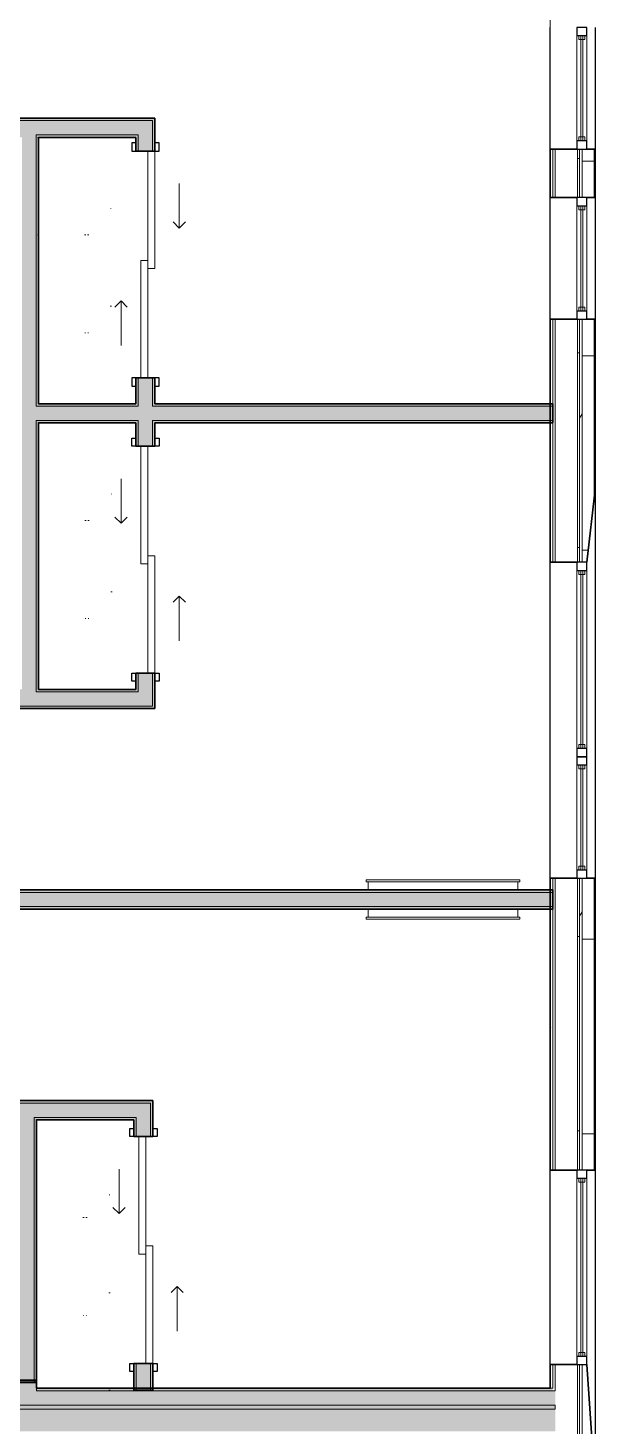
# Model space of a CAD drawing. Header units: inches. Extents: x 6 to 8416, y -388 to 6104.
# Drawn here: x 7860.5 to 8000.6, y 263.9 to 608.9 of the extents above; entities that cross this region are included whole.
import ezdxf

# ---------------------------------------------------------------- set-up
doc = ezdxf.new("R2010")
doc.units = ezdxf.units.IN
doc.header["$MEASUREMENT"] = 0
doc.linetypes.add('Dot 1_16_', pattern=[24, 0, -24])
for name, color, linetype, lineweight in [('A-DOOR', 31, 'Continuous', 18), ('A-DOOR-FRAM', 31, 'Continuous', 25), ('A-GLAZ', 151, 'Continuous', 25), ('A-ROOM', 32, 'Continuous', 13), ('A-WALL', 113, 'Continuous', 25), ('A-WALL-PATT', 111, 'Continuous', 35), ('I-WALL', 2, 'Continuous', 25), ('Q-CASE', 31, 'Continuous', 18), ('Q-SPCQ', 91, 'Continuous', 18)]:
    doc.layers.add(name, color=color, linetype=linetype, lineweight=lineweight)
pattern_1 = [(0, (4127.29, 0), (61.44, 15.36), [5.069, -41.011, 5.069, -41.011, -245.76]), (0, (4127.29, 0), (61.44, 15.36), [-92.16, 5.069, -87.091, 5.069, -41.011, -107.52]), (0, (4127.29, 0), (61.44, 15.36), [-230.4, 5.069, -25.651, 5.069, -71.731]), (120, (4150.33, 7.68), (-44.02215, 45.5286), [5.069, -41.011, 5.069, -41.011, -245.76]), (120, (4150.33, 7.68), (-44.02215, 45.5286), [-92.16, 5.069, -87.091, 5.069, -41.011, -107.52]), (120, (4150.33, 7.68), (-44.02215, 45.5286), [-230.4, 5.069, -25.651, 5.069, -71.731]), (240, (4158.01, 38.4), (-17.41785, -60.8886), [5.069, -41.011, 5.069, -41.011, -245.76]), (240, (4158.01, 38.4), (-17.41785, -60.8886), [-92.16, 5.069, -87.091, 5.069, -41.011, -107.52]), (240, (4158.01, 38.4), (-17.41785, -60.8886), [-230.4, 5.069, -25.651, 5.069, -71.731])]

# ---------------------------------------------------------------- blocks, each defined once
blk = doc.blocks.new('1-2 WD Adaptive - 2_-6_x6_-6_-V531-LEVEL 3 - PLAN Copy 1 Copy 1')
at = {"layer": 'A-GLAZ', "lineweight": 9}
for p, q in [((15, 5.53125), (-15, 5.53125)), ((-15, 5.53125), (15, 5.53125)), ((-15, 1.03125), (-15, 3.53125)), ((15, 3.53125), (-15, 3.53125)), ((-15, 1.03125), (-15, 3.53125)), ((15, 3.53125), (-15, 3.53125)), ((-13, 1.03125), (-13, 3.53125)), ((13, 3.53125), (-13, 3.53125)), ((-13, 1.03125), (-13, 3.53125)), ((13, 3.53125), (13, 1.03125)), ((13, 3.53125), (13, 1.03125)), ((15, 1.03125), (15, 3.53125)), ((15, 1.03125), (15, 3.53125)), ((-15, 1.03125), (15, 1.03125)), ((-15, 1.03125), (15, 1.03125)), ((-13, 3.03125), (-12, 3.03125)), ((-13, 2.53125), (13, 2.53125)), ((13, 2.03125), (-13, 2.03125)), ((-13, 1.53125), (-12, 1.53125)), ((-13, 1.03125), (13, 1.03125)), ((-12, 1.53125), (-12, 3.03125)), ((-12, 2.53125), (12, 2.53125)), ((-12, 2.03125), (-12, 2.53125)), ((12, 2.03125), (-12, 2.03125)), ((12, 3.03125), (13, 3.03125)), ((12, 3.03125), (12, 1.53125)), ((12, 2.53125), (12, 2.03125)), ((12, 1.53125), (13, 1.53125)), ((-15, -5.53125), (15, -5.53125)), ((15, -5.53125), (-15, -5.53125))]:
    blk.add_line(p, q, dxfattribs=at)
at = {"layer": 'A-GLAZ'}
for p, q in [((-13, 3.53125), (-15, 3.53125)), ((-15, 3.53125), (-15, 1.03125)), ((-13, 1.03125), (-13, 3.53125)), ((13, 3.53125), (13, 1.03125)), ((15, 3.53125), (13, 3.53125)), ((15, 1.03125), (15, 3.53125)), ((-15, 1.03125), (-13, 1.03125)), ((13, 1.03125), (15, 1.03125))]:
    blk.add_line(p, q, dxfattribs=at)
at = {"layer": 'A-GLAZ', "lineweight": 18}
for p, q in [((13, 2.53125), (-13, 2.53125)), ((-13, 2.53125), (-13, 2.03125)), ((-13, 2.03125), (13, 2.03125)), ((13, 2.03125), (13, 2.53125))]:
    blk.add_line(p, q, dxfattribs=at)
blk = doc.blocks.new('1-2 WD Adaptive - 2_-6_x6_-6_-12420696-LEVEL 3 - PLAN Copy 1 Copy 1')
at = {"layer": 'A-GLAZ', "lineweight": 9}
for p, q in [((15, 5.53125), (-15, 5.53125)), ((-15, 5.53125), (15, 5.53125)), ((15, 3.53125), (-15, 3.53125)), ((-15, 1.03125), (-15, 3.53125)), ((15, 3.53125), (-15, 3.53125)), ((-13, 1.03125), (-13, 3.53125)), ((13, 3.53125), (-13, 3.53125)), ((-13, 1.03125), (-13, 3.53125)), ((13, 3.53125), (13, 1.03125)), ((13, 3.53125), (13, 1.03125)), ((15, 1.03125), (15, 3.53125)), ((15, 1.03125), (15, 3.53125)), ((-15, 1.03125), (15, 1.03125)), ((-15, 1.03125), (15, 1.03125)), ((-13, 3.03125), (-12, 3.03125)), ((-13, 2.53125), (13, 2.53125)), ((13, 2.03125), (-13, 2.03125)), ((-13, 1.53125), (-12, 1.53125)), ((-13, 1.03125), (13, 1.03125)), ((-12, 1.53125), (-12, 3.03125)), ((-12, 2.53125), (12, 2.53125)), ((-12, 2.03125), (-12, 2.53125)), ((12, 2.03125), (-12, 2.03125)), ((12, 3.03125), (13, 3.03125)), ((12, 3.03125), (12, 1.53125)), ((12, 2.53125), (12, 2.03125)), ((12, 1.53125), (13, 1.53125)), ((-15, -5.53125), (15, -5.53125)), ((15, -5.53125), (-15, -5.53125))]:
    blk.add_line(p, q, dxfattribs=at)
at = {"layer": 'A-GLAZ'}
for p, q in [((-13, 3.53125), (-15, 3.53125)), ((-15, 3.53125), (-15, 1.03125)), ((-13, 1.03125), (-13, 3.53125)), ((13, 3.53125), (13, 1.03125)), ((15, 3.53125), (13, 3.53125)), ((15, 1.03125), (15, 3.53125)), ((-15, 1.03125), (-13, 1.03125)), ((13, 1.03125), (15, 1.03125))]:
    blk.add_line(p, q, dxfattribs=at)
at = {"layer": 'A-GLAZ', "lineweight": 18}
for p, q in [((13, 2.53125), (-13, 2.53125)), ((-13, 2.53125), (-13, 2.03125)), ((-13, 2.03125), (13, 2.03125)), ((13, 2.03125), (13, 2.53125))]:
    blk.add_line(p, q, dxfattribs=at)
blk = doc.blocks.new('1-2 WD Adaptive-Recess-TS - 4_-0_x6_-6_ - 2_-6_ Recess L-12470921-LEVEL 3 - PLAN Copy 1 Copy 1')
at = {"layer": 'A-GLAZ', "lineweight": 9}
for p, q in [((54, 5.53125), (-24, 5.53125)), ((-24, 5.53125), (54, 5.53125)), ((-24, 1.03125), (-24, 3.53125)), ((24, 3.53125), (-24, 3.53125)), ((-24, 1.03125), (-24, 3.53125)), ((24, 3.53125), (-24, 3.53125)), ((-22, 1.03125), (-22, 3.53125)), ((22, 3.53125), (-22, 3.53125)), ((-22, 1.03125), (-22, 3.53125)), ((22, 3.53125), (22, 1.03125)), ((22, 3.53125), (22, 1.03125)), ((24, 1.03125), (24, 3.53125)), ((24, 1.03125), (24, 3.53125)), ((-24, 1.03125), (24, 1.03125)), ((-24, 1.03125), (24, 1.03125)), ((-22, 3.03125), (-21, 3.03125)), ((-22, 2.53125), (22, 2.53125)), ((22, 2.03125), (-22, 2.03125)), ((-22, 1.53125), (-21, 1.53125)), ((-22, 1.03125), (22, 1.03125)), ((-21, 1.53125), (-21, 3.03125)), ((-21, 2.53125), (21, 2.53125)), ((-21, 2.03125), (-21, 2.53125)), ((21, 2.03125), (-21, 2.03125)), ((21, 3.03125), (22, 3.03125)), ((21, 3.03125), (21, 1.53125)), ((21, 2.53125), (21, 2.03125)), ((21, 1.53125), (22, 1.53125)), ((-24, -5.53125), (24, -5.53125)), ((24, -5.53125), (-24, -5.53125))]:
    blk.add_line(p, q, dxfattribs=at)
at = {"layer": 'A-GLAZ'}
for p, q in [((-22, 3.53125), (-24, 3.53125)), ((-24, 3.53125), (-24, 1.03125)), ((-22, 1.03125), (-22, 3.53125)), ((22, 3.53125), (22, 1.03125)), ((24, 3.53125), (22, 3.53125)), ((24, 1.03125), (24, 3.53125)), ((-24, 1.03125), (-22, 1.03125)), ((22, 1.03125), (24, 1.03125))]:
    blk.add_line(p, q, dxfattribs=at)
at = {"layer": 'A-GLAZ', "lineweight": 18}
for p, q in [((22, 2.53125), (-22, 2.53125)), ((-22, 2.53125), (-22, 2.03125)), ((-22, 2.03125), (22, 2.03125)), ((22, 2.03125), (22, 2.53125))]:
    blk.add_line(p, q, dxfattribs=at)
blk = doc.blocks.new('1-2 WD Adaptive-Recess-TS - 4_-0_x6_-6_ - 1_-6_ Recess R-12470878-LEVEL 3 - PLAN Copy 1 Copy 1')
at = {"layer": 'A-GLAZ', "lineweight": 9}
for p, q in [((24, 5.53125), (-42, 5.53125)), ((-42, 5.53125), (24, 5.53125)), ((-24, 1.03125), (-24, 3.53125)), ((24, 3.53125), (-24, 3.53125)), ((-24, 1.03125), (-24, 3.53125)), ((24, 3.53125), (-24, 3.53125)), ((-22, 1.03125), (-22, 3.53125)), ((22, 3.53125), (-22, 3.53125)), ((-22, 1.03125), (-22, 3.53125)), ((22, 3.53125), (22, 1.03125)), ((22, 3.53125), (22, 1.03125)), ((24, 1.03125), (24, 3.53125)), ((-24, 1.03125), (24, 1.03125)), ((-24, 1.03125), (24, 1.03125)), ((-22, 3.03125), (-21, 3.03125)), ((-22, 2.53125), (22, 2.53125)), ((22, 2.03125), (-22, 2.03125)), ((-22, 1.53125), (-21, 1.53125)), ((-22, 1.03125), (22, 1.03125)), ((-21, 1.53125), (-21, 3.03125)), ((-21, 2.53125), (21, 2.53125)), ((-21, 2.03125), (-21, 2.53125)), ((21, 2.03125), (-21, 2.03125)), ((21, 3.03125), (22, 3.03125)), ((21, 3.03125), (21, 1.53125)), ((21, 2.53125), (21, 2.03125)), ((21, 1.53125), (22, 1.53125)), ((-24, -5.53125), (24, -5.53125)), ((24, -5.53125), (-24, -5.53125))]:
    blk.add_line(p, q, dxfattribs=at)
at = {"layer": 'A-GLAZ'}
for p, q in [((-22, 3.53125), (-24, 3.53125)), ((-24, 3.53125), (-24, 1.03125)), ((-22, 1.03125), (-22, 3.53125)), ((22, 3.53125), (22, 1.03125)), ((24, 3.53125), (22, 3.53125)), ((24, 1.03125), (24, 3.53125)), ((-24, 1.03125), (-22, 1.03125)), ((22, 1.03125), (24, 1.03125))]:
    blk.add_line(p, q, dxfattribs=at)
at = {"layer": 'A-GLAZ', "lineweight": 18}
for p, q in [((22, 2.53125), (-22, 2.53125)), ((-22, 2.53125), (-22, 2.03125)), ((-22, 2.03125), (22, 2.03125)), ((22, 2.03125), (22, 2.53125))]:
    blk.add_line(p, q, dxfattribs=at)
blk = doc.blocks.new('CW Closet Shelf-AM - CW Closet Shelf-AM-6082535-LEVEL 3 - PLAN Copy 1 Copy 1')
at = {"layer": 'Q-CASE', "linetype": 'Dot 1_16_', "lineweight": 9}
for p, q in [((33.61, 42), (-32.14, 42)), ((-32.14, 42), (-32.14, 24)), ((33.61, 24), (33.61, 42)), ((-32.14, 36.37), (33.61, 36.37)), ((-32.14, 35.62), (33.61, 35.62)), ((-32.14, 24), (33.61, 24))]:
    blk.add_line(p, q, dxfattribs=at)
blk = doc.blocks.new('CW Closet Shelf-AM - CW Closet Shelf-AM-5476564-LEVEL 3 - PLAN Copy 1 Copy 1')
at = {"layer": 'Q-CASE', "linetype": 'Dot 1_16_', "lineweight": 9}
for p, q in [((34.11, 42), (-32.64, 42)), ((-32.64, 42), (-32.64, 24)), ((34.11, 24), (34.11, 42)), ((-32.64, 36.37), (34.11, 36.37)), ((-32.64, 35.62), (34.11, 35.62)), ((-32.64, 24), (34.11, 24))]:
    blk.add_line(p, q, dxfattribs=at)
blk = doc.blocks.new('Unit-Double-Sliding-Flush-ICC ADA-AM - 56_ x 84_-FG-NR __U-S2 _ SLIDING CLOSET_-5466164-LEVEL 3 - PLAN Copy 1 Copy 1')
at = {"layer": 'A-DOOR', "lineweight": 9}
for p, q in [((10.5, 2.5), (9, 1)), ((9, 1), (10.5, -0.5)), ((20, 1), (9, 1)), ((-28, -7.375), (-28, -5.625)), ((-28, -5.625), (-1, -5.625)), ((-1, -3.875), (-1, -5.625)), ((-1, -3.875), (28, -3.875)), ((-1, -5.625), (1, -5.625)), ((1, -5.625), (-1, -5.625)), ((1, -7.375), (1, -5.625)), ((28, -5.625), (1, -5.625)), ((28, -3.875), (28, -5.625)), ((1, -7.375), (-28, -7.375)), ((-20, -13.375), (-9, -13.375)), ((-9, -13.375), (-10.5, -11.875)), ((-10.5, -14.875), (-9, -13.375))]:
    blk.add_line(p, q, dxfattribs=at)
at = {"layer": 'A-DOOR'}
for p, q in [((-28, -5.625), (1, -5.625)), ((-28, -7.375), (-28, -5.625)), ((-1, -3.875), (28, -3.875)), ((-1, -5.625), (-1, -3.875)), ((28, -5.625), (-1, -5.625)), ((1, -5.625), (1, -7.375)), ((28, -3.875), (28, -5.625)), ((1, -7.375), (-28, -7.375))]:
    blk.add_line(p, q, dxfattribs=at)
at = {"layer": 'A-DOOR-FRAM'}
for p, q in [((-30, -1.625), (-28, -1.625)), ((-30, -2.625), (-30, -1.625)), ((-28, -2.625), (-30, -2.625)), ((-28, -1.625), (-28, -2.625)), ((28, -1.625), (30, -1.625)), ((28, -2.625), (28, -1.625)), ((30, -2.625), (28, -2.625)), ((30, -1.625), (30, -2.625)), ((-30, -7.375), (-28, -7.375)), ((-30, -8.375), (-30, -7.375)), ((-28, -8.375), (-30, -8.375)), ((-28, -7.375), (-28, -8.375)), ((28, -7.375), (30, -7.375)), ((28, -8.375), (28, -7.375)), ((30, -8.375), (28, -8.375)), ((30, -7.375), (30, -8.375))]:
    blk.add_line(p, q, dxfattribs=at)
at = {"layer": 'A-DOOR-FRAM', "lineweight": 18}
for p, q in [((-30, -2.625), (-30, -1.625)), ((-30, -1.625), (-28, -1.625)), ((-28, -2.625), (-30, -2.625)), ((-28, -2.625), (-28, -1.625)), ((28, -2.625), (28, -1.625)), ((28, -1.625), (30, -1.625)), ((30, -2.625), (28, -2.625)), ((30, -2.625), (30, -1.625)), ((-30, -8.375), (-30, -7.375)), ((-30, -7.375), (-28, -7.375)), ((-28, -8.375), (-30, -8.375)), ((-28, -8.375), (-28, -7.375)), ((28, -8.375), (28, -7.375)), ((28, -7.375), (30, -7.375)), ((30, -8.375), (28, -8.375)), ((30, -8.375), (30, -7.375))]:
    blk.add_line(p, q, dxfattribs=at)
blk = doc.blocks.new('Unit-Double-Sliding-Flush-ICC ADA-AM - 56_ x 84_-FG-NR __U-S2 _ SLIDING CLOSET_-5466156-LEVEL 3 - PLAN Copy 1 Copy 1')
at = {"layer": 'A-DOOR', "lineweight": 9}
for p, q in [((-10.5, 14.875), (-9, 13.375)), ((-20, 13.375), (-9, 13.375)), ((-9, 13.375), (-10.5, 11.875)), ((1, 7.375), (-28, 7.375)), ((-28, 7.375), (-28, 5.625)), ((1, 7.375), (1, 5.625)), ((-28, 5.625), (-1, 5.625)), ((-1, 5.625), (1, 5.625)), ((1, 5.625), (-1, 5.625)), ((-1, 3.875), (-1, 5.625)), ((-1, 3.875), (28, 3.875)), ((28, 5.625), (1, 5.625)), ((28, 3.875), (28, 5.625)), ((9, -1), (10.5, 0.5)), ((10.5, -2.5), (9, -1)), ((20, -1), (9, -1))]:
    blk.add_line(p, q, dxfattribs=at)
at = {"layer": 'A-DOOR'}
for p, q in [((1, 7.375), (-28, 7.375)), ((-28, 7.375), (-28, 5.625)), ((1, 5.625), (1, 7.375)), ((-28, 5.625), (1, 5.625)), ((28, 5.625), (-1, 5.625)), ((-1, 5.625), (-1, 3.875)), ((-1, 3.875), (28, 3.875)), ((28, 3.875), (28, 5.625))]:
    blk.add_line(p, q, dxfattribs=at)
at = {"layer": 'A-DOOR-FRAM'}
for p, q in [((-28, 8.375), (-30, 8.375)), ((-30, 8.375), (-30, 7.375)), ((-30, 7.375), (-28, 7.375)), ((-28, 7.375), (-28, 8.375)), ((30, 8.375), (28, 8.375)), ((28, 8.375), (28, 7.375)), ((28, 7.375), (30, 7.375)), ((30, 7.375), (30, 8.375)), ((-28, 2.625), (-30, 2.625)), ((-30, 2.625), (-30, 1.625)), ((-30, 1.625), (-28, 1.625)), ((-28, 1.625), (-28, 2.625)), ((30, 2.625), (28, 2.625)), ((28, 2.625), (28, 1.625)), ((28, 1.625), (30, 1.625)), ((30, 1.625), (30, 2.625))]:
    blk.add_line(p, q, dxfattribs=at)
at = {"layer": 'A-DOOR-FRAM', "lineweight": 18}
for p, q in [((-28, 8.375), (-30, 8.375)), ((-30, 8.375), (-30, 7.375)), ((-30, 7.375), (-28, 7.375)), ((-28, 8.375), (-28, 7.375)), ((30, 8.375), (28, 8.375)), ((28, 8.375), (28, 7.375)), ((28, 7.375), (30, 7.375)), ((30, 8.375), (30, 7.375)), ((-28, 2.625), (-30, 2.625)), ((-30, 2.625), (-30, 1.625)), ((-30, 1.625), (-28, 1.625)), ((-28, 2.625), (-28, 1.625)), ((30, 2.625), (28, 2.625)), ((28, 2.625), (28, 1.625)), ((28, 1.625), (30, 1.625)), ((30, 2.625), (30, 1.625))]:
    blk.add_line(p, q, dxfattribs=at)
blk = doc.blocks.new('FR TV-AM - 43_-5907902-LEVEL 3 - PLAN Copy 1 Copy 1')
at = {"layer": 'Q-SPCQ'}
for p, q in [((-16.7, 2.5), (21.2, 2.5)), ((-16.7, 2), (-16.7, 2.5)), ((-16.7, 2.5), (21.2, 2.5)), ((-16.2, 2), (-16.7, 2)), ((-16.2, 0), (-16.2, 2)), ((-16.2, 2), (20.7, 2)), ((20.7, 0), (-16.2, 0)), ((20.7, 2), (20.7, 0)), ((21.2, 2), (20.7, 2)), ((21.2, 2.5), (21.2, 2))]:
    blk.add_line(p, q, dxfattribs=at)

msp = doc.modelspace()

# ---------------------------------------------------------------- hatches: boundary and pattern name
at = {"layer": 'A-WALL-PATT', "lineweight": 9}
h = msp.add_hatch(dxfattribs=at)
h.set_pattern_fill('FP_44', color=256, style=0, pattern_type=2)
h.set_pattern_definition(pattern_1)
h.paths.add_polyline_path([(8000.60283733, -34.87672321), (8000.47586133, 16.20356081), (8000.41533733, 16.20356081), (8000.41533733, -34.68922321)])
h.paths.add_polyline_path([(8000.41533733, 63.06077679), (8000.60283733, 63.06077679), (8000.60283733, 249.06077679), (8000.41533733, 251.87327679), (8000.41533733, 94.93056081)])
h.paths.add_polyline_path([(8000.41533733, 327.06077679), (8000.60283733, 327.06077679), (8000.60283733, 399.06077679), (8000.41533733, 399.06077679), (8000.41533733, 331.11156081)])
h.paths.add_polyline_path([(8000.41533733, 493.37327679), (8000.60283733, 495.06077679), (8000.60283733, 537.06077679), (8000.41533733, 537.06077679)])
h.paths.add_polyline_path([(8000.41533733, 567.06077679), (8000.60283733, 567.06077679), (8000.60283733, 579.06077679), (8000.41533733, 579.06077679), (8000.41533733, 567.29256081)])
h.paths.add_polyline_path([(8000.60283733, 609.06077679), (8000.60283733, 632.18577679), (8000.41533733, 632.18577679), (8000.41533733, 609.06077679)])
h = msp.add_hatch(dxfattribs=at)
h.set_pattern_fill('FP_46', color=256, style=0, pattern_type=2)
h.set_pattern_definition([(0, (4127.3, 0), (0, 480), [480, 0, 0, 0]), (284.036, (4453.69, 96), (479.9937, -1440.0018), [98.955, -1880.136]), (284.036, (4434.49, 96), (479.9937, -1440.0018), [98.955, -1880.136]), (284.036, (4415.29, 96), (479.9937, -1440.0018), [98.955, -1880.136]), (284.036, (4165.69, 192), (479.9937, -1440.0018), [98.955, -1880.136]), (284.036, (4146.49, 192), (479.9937, -1440.0018), [98.955, -1880.136]), (284.036, (4127.29, 192), (479.9937, -1440.0018), [98.955, -1880.136]), (284.036, (4309.69, 288), (479.9937, -1440.0018), [98.955, -1880.136]), (284.036, (4290.49, 288), (479.9937, -1440.0018), [98.955, -1880.136]), (284.036, (4271.29, 288), (479.9937, -1440.0018), [98.955, -1880.136]), (284.036, (4453.69, 384), (479.9937, -1440.0018), [98.955, -1880.136]), (284.036, (4434.49, 384), (479.9937, -1440.0018), [98.955, -1880.136]), (284.036, (4415.29, 384), (479.9937, -1440.0018), [98.955, -1880.136]), (284.036, (4165.69, 480), (479.9937, -1440.0018), [98.955, -1880.136]), (284.036, (4146.49, 480), (479.9937, -1440.0018), [98.955, -1880.136]), (284.036, (4127.29, 480), (479.9937, -1440.0018), [98.955, -1880.136]), (0, (4127.3, 48), (0, 480), [480, 0, 0, 0]), (0, (4127.3, 96), (0, 480), [480, 0, 0, 0]), (0, (4127.3, 144), (0, 480), [480, 0, 0, 0]), (0, (4127.3, 192), (0, 480), [480, 0, 0, 0]), (0, (4127.3, 240), (0, 480), [480, 0, 0, 0]), (0, (4127.3, 288), (0, 480), [480, 0, 0, 0]), (0, (4127.3, 336), (0, 480), [480, 0, 0, 0]), (0, (4127.3, 384), (0, 480), [480, 0, 0, 0]), (0, (4127.3, 432), (0, 480), [480, 0, 0, 0])])
h.paths.add_polyline_path([(7996.29033733, -30.43922321), (7996.79033733, -30.43922321), (7996.79033733, 33.06077679), (7996.29033733, 33.06077679), (7996.29033733, -29.93922321)])
h.paths.add_polyline_path([(7996.79033733, 63.06077679), (7996.79033733, 279.06077679), (7996.29033733, 279.06077679), (7996.29033733, 63.06077679)])
h.paths.add_polyline_path([(7996.29033733, 327.06077679), (7996.79033733, 327.06077679), (7996.79033733, 399.06077679), (7996.29033733, 399.06077679), (7996.29033733, 331.11156081)])
h.paths.add_polyline_path([(7996.79033733, 477.06077679), (7996.79033733, 537.06077679), (7996.29033733, 537.06077679), (7996.29033733, 477.06077679)])
h.paths.add_polyline_path([(7996.79033733, 567.06077679), (7996.79033733, 579.06077679), (7996.29033733, 579.06077679), (7996.29033733, 567.06077679)])
h.paths.add_polyline_path([(7996.29033733, 609.06077679), (7996.79033733, 609.06077679), (7996.79033733, 630.06077679), (7996.29033733, 630.06077679), (7996.29033733, 623.31077679)])
h = msp.add_hatch(dxfattribs=at)
h.set_pattern_fill('FP_44', color=256, style=0, pattern_type=2)
h.set_pattern_definition(pattern_1)
h.paths.add_polyline_path([(7996.79033733, -31.68922321), (7997.41533733, -31.68922321), (7997.41533733, 33.06077679), (7996.79033733, 33.06077679), (7996.79033733, -31.06422321)])
h.paths.add_polyline_path([(7997.41533733, 63.06077679), (7997.41533733, 279.06077679), (7996.79033733, 279.06077679), (7996.79033733, 63.06077679)])
h.paths.add_polyline_path([(7996.79033733, 327.06077679), (7997.41533733, 327.06077679), (7997.41533733, 399.06077679), (7996.79033733, 399.06077679), (7996.79033733, 331.11156081)])
h.paths.add_polyline_path([(7997.41533733, 477.06077679), (7997.41533733, 537.06077679), (7996.79033733, 537.06077679), (7996.79033733, 477.06077679)])
h.paths.add_polyline_path([(7997.41533733, 567.06077679), (7997.41533733, 579.06077679), (7996.79033733, 579.06077679), (7996.79033733, 567.06077679)])
h.paths.add_polyline_path([(7996.79033733, 609.06077679), (7997.41533733, 609.06077679), (7997.41533733, 630.56077679), (7996.79033733, 630.56077679), (7996.79033733, 623.31077679)])
h = msp.add_hatch(dxfattribs=at)
h.set_pattern_fill('FP_45', color=256, style=0, pattern_type=2)
h.set_pattern_definition([(0, (4127.29, 0), (0, 48), []), (90, (4127.29, 0), (-48, 3e-15), [])])
h.paths.add_polyline_path([(7997.41533733, -34.68922321), (8000.41533733, -34.68922321), (8000.41533733, 16.74827679), (7998.60283733, 33.06077679), (7997.41533733, 33.06077679), (7997.41533733, -33.00081419)])
h.paths.add_polyline_path([(7997.41533733, 63.06077679), (8000.41533733, 63.06077679), (8000.38125173, 252.38456081), (7998.60283733, 279.06077679), (7997.41533733, 279.06077679), (7997.41533733, 94.93056081)])
h.paths.add_polyline_path([(7997.41533733, 327.06077679), (8000.41533733, 327.06077679), (8000.41533733, 399.06077679), (7997.41533733, 399.06077679), (7997.41533733, 331.11156081)])
h.paths.add_polyline_path([(7997.41533733, 477.06077679), (7998.60283733, 477.06077679), (8000.41533733, 493.37327679), (8000.41533733, 537.06077679), (7997.41533733, 537.06077679), (7997.41533733, 488.56556081)])
h.paths.add_polyline_path([(7998.60283733, 567.06077679), (8000.41533733, 567.06077679), (8000.41533733, 579.06077679), (7997.41533733, 579.06077679), (7997.41533733, 567.06077679)])
h.paths.add_polyline_path([(7997.41533733, 609.06077679), (8000.41533733, 609.06077679), (8000.41533733, 631.18577679), (7997.41533733, 631.18577679), (7997.41533733, 623.31077679)])
h = msp.add_hatch(dxfattribs=at)
h.set_pattern_fill('FP_44', color=256, style=0, pattern_type=2)
h.set_pattern_definition(pattern_1)
h.paths.add_polyline_path([(7989.54033733, -23.81422321), (7990.16533733, -23.81422321), (7990.16533733, 33.06077679), (7989.54033733, 33.06077679), (7989.54033733, -23.18922321)])
h.paths.add_polyline_path([(7989.54033733, 63.06077679), (7990.16533733, 63.06077679), (7990.16533733, 261.93577679), (7989.54033733, 261.93577679), (7989.54033733, 94.93056081)])
h.paths.add_polyline_path([(7989.54033733, 273.18577679), (7990.16533733, 273.18577679), (7990.16533733, 279.06077679), (7989.54033733, 279.06077679)])
h.paths.add_polyline_path([(7990.16533733, 327.06077679), (7990.16533733, 399.06077679), (7989.54033733, 399.06077679), (7989.54033733, 327.06077679)])
h.paths.add_polyline_path([(7989.54033733, 477.06077679), (7990.16533733, 477.06077679), (7990.16533733, 537.06077679), (7989.54033733, 537.06077679), (7989.54033733, 488.56556081)])
h.paths.add_polyline_path([(7989.54033733, 567.06077679), (7990.16533733, 567.06077679), (7990.16533733, 579.06077679), (7989.54033733, 579.06077679), (7989.54033733, 567.29256081)])
h.paths.add_polyline_path([(7989.54033733, 609.06077679), (7990.16533733, 609.06077679), (7990.16533733, 623.31077679), (7989.54033733, 623.31077679)])
h = msp.add_hatch(dxfattribs=at)
h.set_pattern_fill('FP_44', color=256, style=0, pattern_type=2)
h.set_pattern_definition(pattern_1)
h.paths.add_polyline_path([(7990.79033733, -24.43922321), (7990.79033733, 33.06077679), (7990.16533733, 33.06077679), (7990.16533733, -24.43922321)])
h.paths.add_polyline_path([(7990.79033733, 63.06077679), (7990.79033733, 262.56077679), (7990.16533733, 262.56077679), (7990.16533733, 63.06077679)])
h.paths.add_polyline_path([(7990.79033733, 272.56077679), (7990.79033733, 279.06077679), (7990.16533733, 279.06077679), (7990.16533733, 272.56077679)])
h.paths.add_polyline_path([(7990.16533733, 327.06077679), (7990.79033733, 327.06077679), (7990.79033733, 399.06077679), (7990.16533733, 399.06077679), (7990.16533733, 331.11156081)])
h.paths.add_polyline_path([(7990.16533733, 477.06077679), (7990.79033733, 477.06077679), (7990.79033733, 537.06077679), (7990.16533733, 537.06077679), (7990.16533733, 488.56556081)])
h.paths.add_polyline_path([(7990.79033733, 567.06077679), (7990.79033733, 579.06077679), (7990.16533733, 579.06077679), (7990.16533733, 567.06077679)])
h.paths.add_polyline_path([(7990.79033733, 609.06077679), (7990.79033733, 623.93577679), (7990.16533733, 623.93577679), (7990.16533733, 609.06077679)])
at = {"layer": 'A-WALL-PATT', "lineweight": 25, "transparency": 33554560}
h = msp.add_hatch(color=10, dxfattribs=at)
h.paths.add_polyline_path([(7750.26803685, 586.06077679), (7773.54033733, 586.06077679), (7773.54033733, 586.68577679), (7749.41533733, 586.68577679), (7749.41533733, 586.06077679)])
h.paths.add_polyline_path([(7784.01053685, 586.06077679), (7818.91533733, 586.06077679), (7818.91533733, 586.68577679), (7777.04033733, 586.68577679), (7777.04033733, 586.06077679)])
h.paths.add_polyline_path([(7854.91533733, 586.06077679), (7891.91533733, 586.06077679), (7891.91533733, 586.68577679), (7854.91533733, 586.68577679)])
at = {"layer": 'A-WALL-PATT', "transparency": 33554560}
h = msp.add_hatch(color=10, dxfattribs=at)
h.paths.add_polyline_path([(7891.29033733, 440.93577679), (7891.91533733, 440.93577679), (7891.91533733, 449.68577679), (7891.29033733, 449.68577679), (7891.29033733, 441.56077679)])
h.paths.add_polyline_path([(7891.91533733, 505.68577679), (7891.91533733, 511.43577679), (7891.29033733, 511.43577679), (7891.29033733, 505.68577679)])
h.paths.add_polyline_path([(7891.29033733, 516.18577679), (7891.91533733, 516.18577679), (7891.91533733, 522.56077679), (7891.29033733, 522.56077679)])
h.paths.add_polyline_path([(7891.91533733, 578.56077679), (7891.91533733, 586.06077679), (7891.29033733, 586.06077679), (7891.29033733, 578.56077679)])
h = msp.add_hatch(color=10, dxfattribs=at)
h.paths.add_polyline_path([(7767.13928685, 581.93577679), (7818.91533733, 581.93577679), (7818.91533733, 582.56077679), (7753.54033733, 582.56077679), (7753.54033733, 581.93577679)])
h.paths.add_polyline_path([(7854.91533733, 581.93577679), (7859.04033733, 581.93577679), (7859.04033733, 582.56077679), (7854.91533733, 582.56077679)])
h.paths.add_polyline_path([(7863.16533733, 581.93577679), (7887.79033733, 581.93577679), (7887.79033733, 582.56077679), (7862.54033733, 582.56077679), (7862.54033733, 581.93577679)])
at = {"layer": 'A-WALL-PATT', "lineweight": 25, "transparency": 33554560}
h = msp.add_hatch(color=10, dxfattribs=at)
h.paths.add_polyline_path([(7863.16533733, 445.68577679), (7863.16533733, 512.06077679), (7862.54033733, 512.06077679), (7862.54033733, 445.68577679)])
h.paths.add_polyline_path([(7862.54033733, 515.56077679), (7863.16533733, 515.56077679), (7863.16533733, 581.93577679), (7862.54033733, 581.93577679), (7862.54033733, 518.08818581)])
h = msp.add_hatch(color=10, dxfattribs=at)
h.paths.add_polyline_path([(7887.16533733, 445.06077679), (7887.79033733, 445.06077679), (7887.79033733, 449.68577679), (7887.16533733, 449.68577679), (7887.16533733, 445.68577679)])
h.paths.add_polyline_path([(7887.79033733, 505.68577679), (7887.79033733, 511.43577679), (7887.16533733, 511.43577679), (7887.16533733, 505.68577679)])
h.paths.add_polyline_path([(7887.16533733, 516.18577679), (7887.79033733, 516.18577679), (7887.79033733, 522.56077679), (7887.16533733, 522.56077679)])
h.paths.add_polyline_path([(7887.79033733, 578.56077679), (7887.79033733, 581.93577679), (7887.16533733, 581.93577679), (7887.16533733, 578.56077679)])
h = msp.add_hatch(color=10, dxfattribs=at)
h.paths.add_polyline_path([(7863.16533733, 515.56077679), (7887.79033733, 515.56077679), (7887.79033733, 516.18577679), (7863.16533733, 516.18577679)])
h.paths.add_polyline_path([(7891.29033733, 515.56077679), (7990.16533733, 515.56077679), (7990.16533733, 516.18577679), (7891.29033733, 516.18577679)])
at = {"layer": 'A-WALL-PATT', "transparency": 33554560}
h = msp.add_hatch(color=10, dxfattribs=at)
h.paths.add_polyline_path([(7863.16533733, 511.43577679), (7887.79033733, 511.43577679), (7887.79033733, 512.06077679), (7863.16533733, 512.06077679)])
h.paths.add_polyline_path([(7891.91533733, 511.43577679), (7990.16533733, 511.43577679), (7990.16533733, 512.06077679), (7891.29033733, 512.06077679), (7891.29033733, 511.43577679)])
at = {"layer": 'A-WALL-PATT', "lineweight": 25, "transparency": 33554560}
h = msp.add_hatch(color=10, dxfattribs=at)
h.paths.add_polyline_path([(7887.16533733, 445.06077679), (7887.16533733, 445.68577679), (7862.54033733, 445.68577679), (7862.54033733, 445.06077679)])
h.paths.add_polyline_path([(7854.91533733, 445.06077679), (7859.04033733, 445.06077679), (7859.04033733, 445.68577679), (7854.91533733, 445.68577679)])
h.paths.add_polyline_path([(7818.91533733, 445.06077679), (7818.91533733, 445.68577679), (7753.54033733, 445.68577679), (7753.54033733, 445.06077679), (7817.75303685, 445.06077679)])
at = {"layer": 'A-WALL-PATT', "transparency": 33554560}
h = msp.add_hatch(color=10, dxfattribs=at)
h.paths.add_polyline_path([(7887.16533733, 440.93577679), (7891.29033733, 440.93577679), (7891.29033733, 441.56077679), (7854.91533733, 441.56077679), (7854.91533733, 440.93577679)])
h.paths.add_polyline_path([(7818.91533733, 440.93577679), (7818.91533733, 441.56077679), (7777.04033733, 441.56077679), (7777.04033733, 440.93577679), (7817.75303685, 440.93577679)])
h.paths.add_polyline_path([(7767.13928685, 440.93577679), (7773.54033733, 440.93577679), (7773.54033733, 441.56077679), (7749.41533733, 441.56077679), (7749.41533733, 440.93577679), (7753.54033733, 440.93577679)])
at = {"layer": 'A-WALL-PATT', "lineweight": 25, "transparency": 33554560}
h = msp.add_hatch(color=10, dxfattribs=at)
h.paths.add_polyline_path([(7772.79033733, 395.56077679), (7773.54033733, 395.56077679), (7773.54033733, 396.18577679), (7772.91533733, 396.18577679)])
h.paths.add_polyline_path([(7784.01053685, 395.56077679), (7990.16533733, 395.71552483), (7990.16533733, 396.18577679), (7777.04033733, 396.18577679), (7777.04033733, 395.56077679)])
at = {"layer": 'A-WALL-PATT', "transparency": 33554560}
h = msp.add_hatch(color=10, dxfattribs=at)
h.paths.add_polyline_path([(7773.54033733, 391.43577679), (7773.54033733, 392.06077679), (7772.79033733, 392.06077679), (7772.91533733, 391.43577679)])
h.paths.add_polyline_path([(7777.66533733, 391.43577679), (7990.16533733, 391.43577679), (7990.16533733, 392.06077679), (7777.04033733, 392.06077679), (7777.04033733, 391.43577679)])
h = msp.add_hatch(color=10, dxfattribs=at)
h.paths.add_polyline_path([(7777.66533733, 343.56077679), (7818.54033733, 343.56077679), (7818.54033733, 344.18577679), (7777.66533733, 344.18577679)])
h.paths.add_polyline_path([(7854.54033733, 343.56077679), (7890.79033733, 343.56077679), (7890.79033733, 344.18577679), (7854.54033733, 344.18577679)])
h = msp.add_hatch(color=10, dxfattribs=at)
h.paths.add_polyline_path([(7890.79033733, 272.68577679), (7891.41533733, 272.68577679), (7891.41533733, 279.31077679), (7890.79033733, 279.31077679)])
h.paths.add_polyline_path([(7890.79033733, 335.31077679), (7891.41533733, 335.31077679), (7891.41533733, 344.18577679), (7890.79033733, 344.18577679), (7890.79033733, 343.56077679)])
at = {"layer": 'A-WALL-PATT', "lineweight": 25, "transparency": 33554560}
h = msp.add_hatch(color=10, dxfattribs=at)
h.paths.add_polyline_path([(7784.01053685, 339.43577679), (7818.54033733, 339.43577679), (7818.54033733, 340.06077679), (7777.66533733, 340.06077679), (7777.66533733, 339.43577679)])
h.paths.add_polyline_path([(7862.66533733, 339.43577679), (7886.66533733, 339.43577679), (7886.66533733, 340.06077679), (7862.04033733, 340.06077679), (7862.04033733, 339.43577679)])
h.paths.add_polyline_path([(7854.54033733, 339.43577679), (7858.54033733, 339.43577679), (7858.54033733, 340.06077679), (7854.54033733, 340.06077679)])
at = {"layer": 'A-WALL-PATT', "transparency": 33554560}
msp.add_hatch(color=10, dxfattribs=at).paths.add_polyline_path([(7862.66533733, 274.68577679), (7862.66533733, 339.43577679), (7862.04033733, 339.43577679), (7862.04033733, 274.68577679)])
at = {"layer": 'A-WALL-PATT', "lineweight": 25, "transparency": 33554560}
h = msp.add_hatch(color=10, dxfattribs=at)
h.paths.add_polyline_path([(7886.66533733, 272.68577679), (7887.29033733, 272.68577679), (7887.29033733, 279.31077679), (7886.66533733, 279.31077679)])
h.paths.add_polyline_path([(7886.66533733, 335.31077679), (7887.29033733, 335.31077679), (7887.29033733, 340.06077679), (7886.66533733, 340.06077679), (7886.66533733, 339.43577679)])
at = {"layer": 'A-WALL-PATT'}
for points in [[(7862.66533733, 274.56077679), (7862.66533733, 275.18577679), (7704.29033733, 275.18577679), (7704.29033733, 274.56077679), (7851.49553685, 274.56077679)], [(7986.46553685, 272.56077679), (7990.16533733, 272.56077679), (7990.16533733, 273.18577679), (7862.66533733, 273.18577679), (7862.66533733, 272.56077679), (7918.98053685, 272.56077679)]]:
    msp.add_hatch(color=10, dxfattribs=at).paths.add_polyline_path(points)
at = {"layer": 'I-WALL', "transparency": 33554560}
h = msp.add_hatch(color=10, dxfattribs=at)
h.paths.add_polyline_path([(7752.91533733, 582.56077679), (7818.91533733, 582.56077679), (7818.91533733, 586.06077679), (7752.91533733, 586.06077679)])
h.paths.add_polyline_path([(7862.54033733, 582.56077679), (7891.29033733, 582.56077679), (7891.29033733, 586.06077679), (7854.91533733, 586.06077679), (7854.91533733, 582.56077679), (7859.04033733, 582.56077679)])
for points in [[(7859.04033733, 445.06077679), (7862.54033733, 445.06077679), (7862.54033733, 582.56077679), (7859.04033733, 582.56077679), (7859.04033733, 445.68577679)], [(7868.36678685, 512.06077679), (7990.16533733, 512.06077679), (7990.16533733, 515.56077679), (7862.54033733, 515.56077679), (7862.54033733, 512.06077679), (7863.16533733, 512.06077679)], [(7784.01053685, 392.06077679), (7990.16533733, 392.06077679), (7990.16533733, 395.56077679), (7772.79033733, 395.56077679), (7772.79033733, 392.06077679), (7777.04033733, 392.06077679)], [(7862.04033733, 274.68577679), (7862.04033733, 340.06077679), (7858.54033733, 340.06077679), (7858.54033733, 274.68577679)]]:
    msp.add_hatch(color=10, dxfattribs=at).paths.add_polyline_path(points)
h = msp.add_hatch(color=10, dxfattribs=at)
h.paths.add_polyline_path([(7887.79033733, 441.56077679), (7891.29033733, 441.56077679), (7891.29033733, 449.68577679), (7887.79033733, 449.68577679), (7887.79033733, 445.06077679)])
h.paths.add_polyline_path([(7887.79033733, 505.68577679), (7891.29033733, 505.68577679), (7891.29033733, 512.06077679), (7887.79033733, 512.06077679), (7887.79033733, 511.43577679)])
h.paths.add_polyline_path([(7891.29033733, 515.56077679), (7891.29033733, 522.56077679), (7887.79033733, 522.56077679), (7887.79033733, 515.56077679)])
h.paths.add_polyline_path([(7887.79033733, 578.56077679), (7891.29033733, 578.56077679), (7891.29033733, 582.56077679), (7887.79033733, 582.56077679), (7887.79033733, 581.93577679)])
h = msp.add_hatch(color=10, dxfattribs=at)
h.paths.add_polyline_path([(7887.16533733, 441.56077679), (7887.79033733, 441.56077679), (7887.79033733, 445.06077679), (7854.91533733, 445.06077679), (7854.91533733, 441.56077679)])
h.paths.add_polyline_path([(7818.91533733, 441.56077679), (7818.91533733, 445.06077679), (7752.91533733, 445.06077679), (7752.91533733, 441.56077679), (7817.75303685, 441.56077679)])
h = msp.add_hatch(color=10, dxfattribs=at)
h.paths.add_polyline_path([(7777.66533733, 340.06077679), (7818.54033733, 340.06077679), (7818.54033733, 343.56077679), (7777.04033733, 343.56077679), (7777.04033733, 340.06077679)])
h.paths.add_polyline_path([(7862.04033733, 340.06077679), (7887.29033733, 340.06077679), (7887.29033733, 343.56077679), (7854.54033733, 343.56077679), (7854.54033733, 340.06077679), (7858.54033733, 340.06077679)])
h = msp.add_hatch(color=10, dxfattribs=at)
h.paths.add_polyline_path([(7887.29033733, 272.68577679), (7890.79033733, 272.68577679), (7890.79033733, 279.31077679), (7887.29033733, 279.31077679)])
h.paths.add_polyline_path([(7887.29033733, 335.31077679), (7890.79033733, 335.31077679), (7890.79033733, 343.56077679), (7887.29033733, 343.56077679), (7887.29033733, 340.06077679)])
at = {"layer": 'I-WALL'}
for points in [[(7784.01053685, 269.06077679), (7862.66533733, 269.06077679), (7862.66533733, 274.56077679), (7703.79033733, 274.56077679), (7703.79033733, 269.06077679), (7750.26803685, 269.06077679)], [(7989.54033733, 269.06077679), (7990.79033733, 269.06077679), (7990.79033733, 272.56077679), (7862.66533733, 272.56077679), (7862.66533733, 269.06077679), (7986.46553685, 269.06077679)], [(7750.26803685, 268.06077679), (7862.66533733, 268.06077679), (7862.66533733, 269.06077679), (7703.79033733, 269.06077679), (7703.79033733, 268.06077679), (7716.52553685, 268.06077679)], [(7750.26803685, 262.56077679), (7862.66533733, 262.56077679), (7862.66533733, 268.06077679), (7703.79033733, 268.06077679), (7703.79033733, 262.56077679), (7716.52553685, 262.56077679)], [(7990.79033733, 268.06077679), (7990.79033733, 269.06077679), (7862.66533733, 269.06077679), (7862.66533733, 268.06077679), (7989.54033733, 268.06077679)], [(7986.46553685, 262.56077679), (7990.79033733, 262.56077679), (7990.79033733, 268.06077679), (7862.66533733, 268.06077679), (7862.66533733, 262.56077679), (7918.98053685, 262.56077679)]]:
    msp.add_hatch(color=10, dxfattribs=at).paths.add_polyline_path(points)

# ---------------------------------------------------------------- linework, layer by layer
at = {"layer": 'A-ROOM', "lineweight": 9, "flags": 128}
msp.add_lwpolyline([(7656.41533733, 652.93577679), (7656.41533733, 578.93577679), (7704.91533733, 578.93577679), (7704.91533733, 485.81077679), (7704.91533733, 275.18577679), (7862.66533733, 275.18577679), (7862.66533733, 273.18577679), (7989.54033733, 273.18577679), (7989.54033733, 623.31077679)], dxfattribs=at)
at = {"layer": 'A-WALL'}
for p, q in [((7989.54033733, 579.06077679), (7989.54033733, 609.06077679)), ((8000.60283733, 609.06077679), (8000.60283733, 579.06077679)), ((7989.54033733, 537.06077679), (7989.54033733, 567.06077679)), ((8000.60283733, 567.06077679), (8000.60283733, 537.06077679)), ((8000.60283733, 495.06077679), (8000.60283733, 399.06077679)), ((7989.54033733, 399.06077679), (7989.54033733, 477.06077679)), ((7989.54033733, 279.06077679), (7989.54033733, 327.06077679)), ((8000.60283733, 327.06077679), (8000.60283733, 249.06077679))]:
    msp.add_line(p, q, dxfattribs=at)
at = {"layer": 'A-WALL', "lineweight": 9}
for p, q in [((7854.91533733, 586.06077679), (7891.29033733, 586.06077679)), ((7891.29033733, 586.06077679), (7891.29033733, 578.56077679)), ((7862.54033733, 515.56077679), (7862.54033733, 582.56077679)), ((7862.54033733, 582.56077679), (7887.79033733, 582.56077679)), ((7887.79033733, 578.56077679), (7887.79033733, 582.56077679)), ((7990.16533733, 567.06077679), (7990.16533733, 579.06077679)), ((7990.79033733, 567.06077679), (7990.79033733, 579.06077679)), ((7996.29033733, 567.06077679), (7996.29033733, 579.06077679)), ((7996.79033733, 567.06077679), (7996.79033733, 579.06077679)), ((7997.41533733, 567.06077679), (7997.41533733, 579.06077679)), ((8000.41533733, 567.06077679), (8000.41533733, 579.06077679)), ((7990.16533733, 477.06077679), (7990.16533733, 537.06077679)), ((7990.79033733, 477.06077679), (7990.79033733, 537.06077679)), ((7996.29033733, 477.06077679), (7996.29033733, 537.06077679)), ((7996.79033733, 477.06077679), (7996.79033733, 537.06077679)), ((7997.41533733, 477.06077679), (7997.41533733, 537.06077679)), ((8000.41533733, 493.37327679), (8000.41533733, 537.06077679)), ((7887.79033733, 522.56077679), (7887.79033733, 515.56077679)), ((7891.29033733, 515.56077679), (7891.29033733, 522.56077679)), ((7862.54033733, 515.56077679), (7887.79033733, 515.56077679)), ((7891.29033733, 515.56077679), (7990.16533733, 515.56077679)), ((7862.54033733, 512.06077679), (7862.54033733, 445.06077679)), ((7862.54033733, 512.06077679), (7887.79033733, 512.06077679)), ((7887.79033733, 512.06077679), (7887.79033733, 505.68577679)), ((7891.29033733, 512.06077679), (7990.16533733, 512.06077679)), ((7891.29033733, 505.68577679), (7891.29033733, 512.06077679)), ((7887.79033733, 445.06077679), (7887.79033733, 449.68577679)), ((7891.29033733, 441.56077679), (7891.29033733, 449.68577679)), ((7862.54033733, 445.06077679), (7887.79033733, 445.06077679)), ((7854.91533733, 441.56077679), (7891.29033733, 441.56077679)), ((7990.16533733, 327.06077679), (7990.16533733, 399.06077679)), ((7990.79033733, 327.06077679), (7990.79033733, 399.06077679)), ((7996.29033733, 327.06077679), (7996.29033733, 399.06077679)), ((7996.79033733, 327.06077679), (7996.79033733, 399.06077679)), ((7997.41533733, 327.06077679), (7997.41533733, 399.06077679)), ((8000.41533733, 327.06077679), (8000.41533733, 399.06077679)), ((7777.04033733, 395.56077679), (7990.16533733, 395.56077679)), ((7777.04033733, 392.06077679), (7990.16533733, 392.06077679)), ((7890.79033733, 343.56077679), (7854.54033733, 343.56077679)), ((7890.79033733, 335.31077679), (7890.79033733, 343.56077679)), ((7862.04033733, 274.68577679), (7862.04033733, 340.06077679)), ((7887.29033733, 340.06077679), (7862.04033733, 340.06077679)), ((7887.29033733, 335.31077679), (7887.29033733, 340.06077679)), ((7887.29033733, 272.68577679), (7887.29033733, 279.31077679)), ((7890.79033733, 272.68577679), (7890.79033733, 279.31077679)), ((7990.16533733, 273.18577679), (7990.16533733, 279.06077679)), ((7990.79033733, 272.56077679), (7990.79033733, 279.06077679)), ((7996.29033733, 63.06077679), (7996.29033733, 279.06077679)), ((7996.79033733, 63.06077679), (7996.79033733, 279.06077679)), ((7997.41533733, 63.06077679), (7997.41533733, 279.06077679)), ((7862.66533733, 274.56077679), (7703.79033733, 274.56077679)), ((7862.66533733, 272.56077679), (7862.66533733, 273.18577679)), ((7990.16533733, 273.18577679), (7989.54033733, 273.18577679)), ((7990.79033733, 272.56077679), (7862.66533733, 272.56077679)), ((7990.79033733, 269.06077679), (7703.79033733, 269.06077679)), ((7990.79033733, 268.06077679), (7703.79033733, 268.06077679)), ((7990.79033733, 268.06077679), (7990.79033733, 269.06077679))]:
    msp.add_line(p, q, dxfattribs=at)
at = {"layer": 'A-WALL', "lineweight": 35}
for p, q in [((7989.54033733, 579.06077679), (7989.54033733, 567.06077679)), ((7996.10283733, 579.06077679), (7989.54033733, 579.06077679)), ((8000.60283733, 579.06077679), (7998.60283733, 579.06077679)), ((8000.60283733, 567.06077679), (8000.60283733, 579.06077679)), ((7989.54033733, 567.06077679), (7996.10283733, 567.06077679)), ((7998.60283733, 567.06077679), (8000.60283733, 567.06077679)), ((7989.54033733, 537.06077679), (7989.54033733, 477.06077679)), ((7996.10283733, 537.06077679), (7989.54033733, 537.06077679)), ((8000.60283733, 537.06077679), (7998.60283733, 537.06077679)), ((8000.60283733, 495.06077679), (8000.60283733, 537.06077679)), ((7998.60283733, 477.06077679), (8000.60283733, 495.06077679)), ((7989.54033733, 477.06077679), (7996.10283733, 477.06077679)), ((7989.54033733, 399.06077679), (7989.54033733, 327.06077679)), ((7996.10283733, 399.06077679), (7989.54033733, 399.06077679)), ((8000.60283733, 399.06077679), (7998.60283733, 399.06077679)), ((8000.60283733, 327.06077679), (8000.60283733, 399.06077679)), ((7989.54033733, 327.06077679), (7996.10283733, 327.06077679)), ((7998.60283733, 327.06077679), (8000.60283733, 327.06077679)), ((7989.54033733, 279.06077679), (7989.54033733, 273.18577679)), ((7996.10283733, 279.06077679), (7989.54033733, 279.06077679)), ((8000.60283733, 249.06077679), (7998.60283733, 279.06077679))]:
    msp.add_line(p, q, dxfattribs=at)
at = {"layer": 'I-WALL', "lineweight": 35}
for p, q in [((7891.91533733, 586.68577679), (7854.91533733, 586.68577679)), ((7891.91533733, 578.56077679), (7891.91533733, 586.68577679)), ((7863.16533733, 516.18577679), (7863.16533733, 581.93577679)), ((7863.16533733, 581.93577679), (7887.16533733, 581.93577679)), ((7887.16533733, 581.93577679), (7887.16533733, 578.56077679)), ((7887.16533733, 578.56077679), (7891.91533733, 578.56077679)), ((7887.16533733, 522.56077679), (7887.16533733, 516.18577679)), ((7891.91533733, 522.56077679), (7887.16533733, 522.56077679)), ((7891.91533733, 516.18577679), (7891.91533733, 522.56077679)), ((7887.16533733, 516.18577679), (7863.16533733, 516.18577679)), ((7990.16533733, 516.18577679), (7891.91533733, 516.18577679)), ((7990.16533733, 511.43577679), (7990.16533733, 516.18577679)), ((7863.16533733, 445.68577679), (7863.16533733, 511.43577679)), ((7863.16533733, 511.43577679), (7887.16533733, 511.43577679)), ((7887.16533733, 511.43577679), (7887.16533733, 505.68577679)), ((7891.91533733, 511.43577679), (7990.16533733, 511.43577679)), ((7891.91533733, 505.68577679), (7891.91533733, 511.43577679)), ((7887.16533733, 505.68577679), (7891.91533733, 505.68577679)), ((7887.16533733, 449.68577679), (7887.16533733, 445.68577679)), ((7891.91533733, 449.68577679), (7887.16533733, 449.68577679)), ((7891.91533733, 440.93577679), (7891.91533733, 449.68577679)), ((7887.16533733, 445.68577679), (7863.16533733, 445.68577679)), ((7854.91533733, 440.93577679), (7891.91533733, 440.93577679)), ((7990.16533733, 396.18577679), (7777.66533733, 396.18577679)), ((7990.16533733, 391.43577679), (7990.16533733, 396.18577679)), ((7777.66533733, 391.43577679), (7990.16533733, 391.43577679)), ((7891.41533733, 344.18577679), (7854.54033733, 344.18577679)), ((7891.41533733, 335.31077679), (7891.41533733, 344.18577679)), ((7862.66533733, 273.18577679), (7862.66533733, 339.43577679)), ((7862.66533733, 339.43577679), (7886.66533733, 339.43577679)), ((7886.66533733, 339.43577679), (7886.66533733, 335.31077679)), ((7886.66533733, 335.31077679), (7891.41533733, 335.31077679)), ((7886.66533733, 279.31077679), (7886.66533733, 272.68577679)), ((7891.41533733, 279.31077679), (7886.66533733, 279.31077679)), ((7891.41533733, 272.68577679), (7891.41533733, 279.31077679)), ((7862.66533733, 275.18577679), (7704.91533733, 275.18577679)), ((7857.91533733, 274.68577679), (7862.66533733, 274.68577679)), ((7989.54033733, 273.18577679), (7862.66533733, 273.18577679)), ((7886.66533733, 272.68577679), (7891.41533733, 272.68577679))]:
    msp.add_line(p, q, dxfattribs=at)

# ---------------------------------------------------------------- block references
at = {"layer": 'A-DOOR'}
for name, p, rotation in [('Unit-Double-Sliding-Flush-ICC ADA-AM - 56_ x 84_-FG-NR __U-S2 _ SLIDING CLOSET_-5466156-LEVEL 3 - PLAN Copy 1 Copy 1', (7884.54033733, 550.56077679), 270.0000000000009), ('Unit-Double-Sliding-Flush-ICC ADA-AM - 56_ x 84_-FG-NR __U-S2 _ SLIDING CLOSET_-5466164-LEVEL 3 - PLAN Copy 1 Copy 1', (7884.54033733, 477.68577679), 90.00000000000087), ('Unit-Double-Sliding-Flush-ICC ADA-AM - 56_ x 84_-FG-NR __U-S2 _ SLIDING CLOSET_-5466164-LEVEL 3 - PLAN Copy 1 Copy 1', (7884.04033733, 307.31077679), 90.00000000000087)]:
    msp.add_blockref(name, p, dxfattribs=dict(at, rotation=rotation))
at = {"layer": 'A-GLAZ', "rotation": 269.9999999999999}
for name, p in [('1-2 WD Adaptive - 2_-6_x6_-6_-V531-LEVEL 3 - PLAN Copy 1 Copy 1', (7995.07158733, 594.06077679)), ('1-2 WD Adaptive - 2_-6_x6_-6_-V531-LEVEL 3 - PLAN Copy 1 Copy 1', (7995.07158733, 552.06077679)), ('1-2 WD Adaptive-Recess-TS - 4_-0_x6_-6_ - 1_-6_ Recess R-12470878-LEVEL 3 - PLAN Copy 1 Copy 1', (7995.07158733, 453.06077679)), ('1-2 WD Adaptive - 2_-6_x6_-6_-12420696-LEVEL 3 - PLAN Copy 1 Copy 1', (7995.07158733, 414.06077679)), ('1-2 WD Adaptive-Recess-TS - 4_-0_x6_-6_ - 2_-6_ Recess L-12470921-LEVEL 3 - PLAN Copy 1 Copy 1', (7995.07158733, 303.06077679))]:
    msp.add_blockref(name, p, dxfattribs=at)
at = {"layer": 'Q-CASE', "rotation": 270.0000000000007}
for name, p in [('CW Closet Shelf-AM - CW Closet Shelf-AM-6082535-LEVEL 3 - PLAN Copy 1 Copy 1', (7839.04033733, 549.79848171)), ('CW Closet Shelf-AM - CW Closet Shelf-AM-6082535-LEVEL 3 - PLAN Copy 1 Copy 1', (7839.16533733, 479.29848171)), ('CW Closet Shelf-AM - CW Closet Shelf-AM-5476564-LEVEL 3 - PLAN Copy 1 Copy 1', (7838.66533733, 306.79848171))]:
    msp.add_blockref(name, p, dxfattribs=at)
at = {"layer": 'Q-SPCQ'}
msp.add_blockref('FR TV-AM - 43_-5907902-LEVEL 3 - PLAN Copy 1 Copy 1', (7960.79033733, 396.18577679), dxfattribs=at)
at = {"layer": 'Q-SPCQ', "rotation": 180}
msp.add_blockref('FR TV-AM - 43_-5907902-LEVEL 3 - PLAN Copy 1 Copy 1', (7965.29033733, 391.43577679), dxfattribs=at)

doc.saveas('drawing.dxf')
